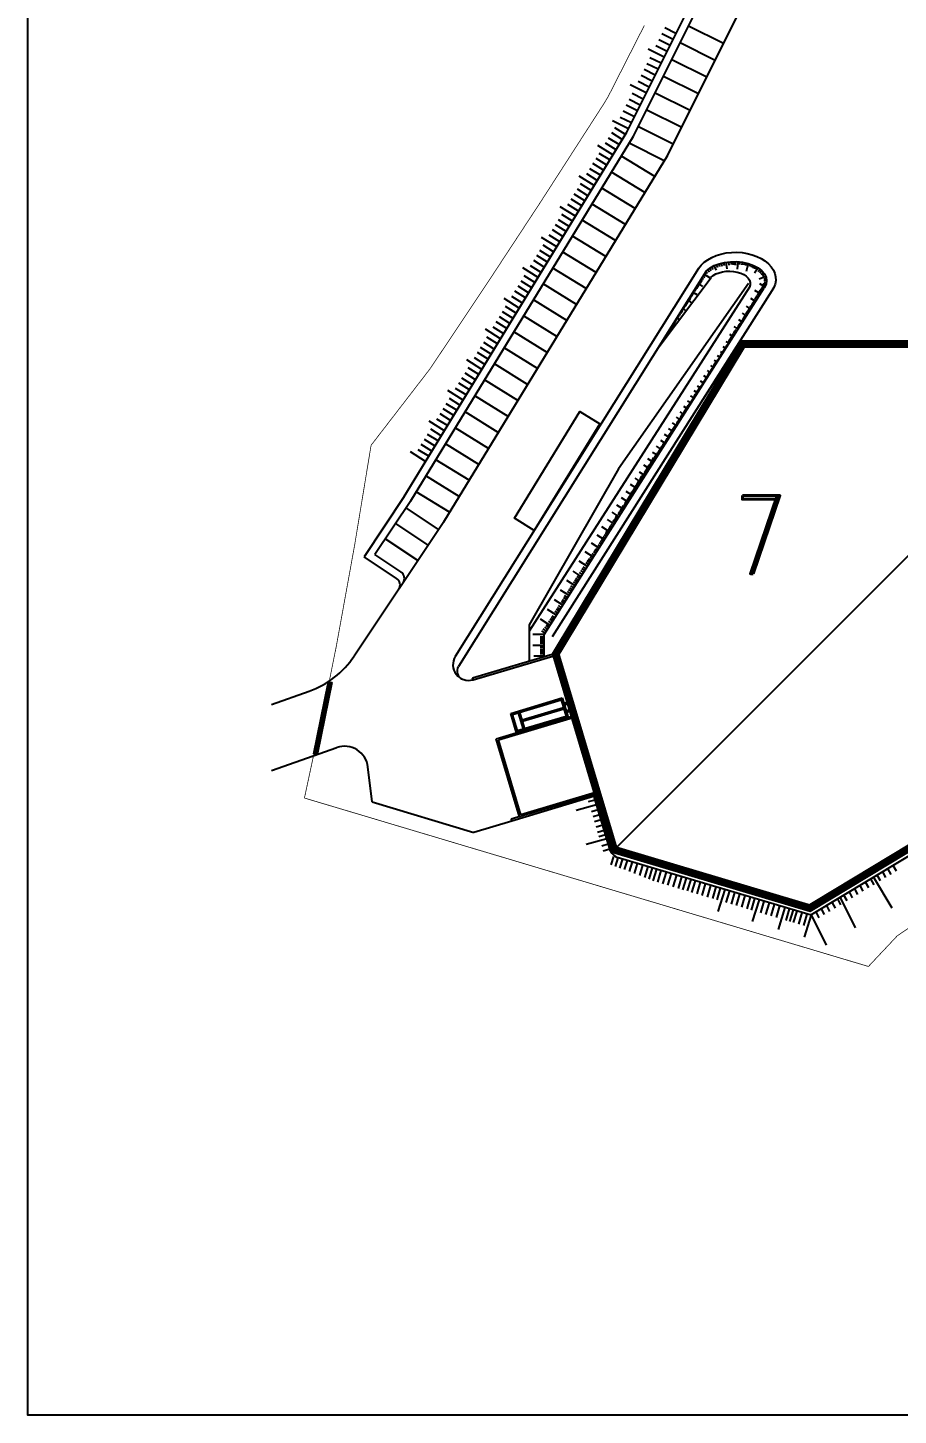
# Model space of a CAD drawing. Extents: x 0 to 210, y 0 to 497.
# Drawn here: x 27.6 to 77.8, y 371.9 to 451.9 of the extents above; entities that cross this region are included whole.
import ezdxf

# ---------------------------------------------------------------- set-up
doc = ezdxf.new("R2010")
doc.units = 0
doc.header["$MEASUREMENT"] = 0
doc.layers.get('0').update_dxf_attribs({"linetype": 'CONTINUOUS'})
doc.styles.add('ECRITURES', font='romand.shx', dxfattribs={"width": 0.8, "height": 1000})

# ---------------------------------------------------------------- blocks, each defined once
blk = doc.blocks.new('LOGO_CARTOUCHE_MASSE')
for p, q in [((-257587.585, -147822.722), (-257576.411, -147800.309)), ((-257587.191, -147822.94), (-257576.313, -147801.121)), ((-257585.22, -147824.03), (-257575.497, -147804.527)), ((-257584.915, -147817.366), (-257585.559, -147817.044)), ((-257584.749, -147817.034), (-257585.393, -147816.712)), ((-257584.024, -147816.586), (-257582.009, -147817.59)), ((-257585.428, -147818.396), (-257586.35, -147817.935)), ((-257585.263, -147818.063), (-257585.907, -147817.742)), ((-257585.089, -147817.715), (-257585.733, -147817.393)), ((-257584.506, -147817.552), (-257582.491, -147818.557)), ((-257585.602, -147818.744), (-257586.246, -147818.423)), ((-257584.988, -147818.519), (-257582.973, -147819.523)), ((-257586.115, -147819.774), (-257586.76, -147819.453)), ((-257585.942, -147819.425), (-257586.586, -147819.104)), ((-257585.776, -147819.093), (-257586.42, -147818.772)), ((-257585.47, -147819.485), (-257583.455, -147820.49)), ((-257586.455, -147820.455), (-257587.377, -147819.995)), ((-257586.289, -147820.123), (-257586.933, -147819.801)), ((-257586.803, -147821.153), (-257587.447, -147820.831)), ((-257586.629, -147820.804), (-257587.273, -147820.482)), ((-257585.951, -147820.452), (-257583.937, -147821.456)), ((-257587.316, -147822.183), (-257587.96, -147821.861)), ((-257587.142, -147821.834), (-257587.786, -147821.512)), ((-257586.968, -147821.485), (-257587.613, -147821.163)), ((-257586.433, -147821.419), (-257584.419, -147822.423)), ((-257600.409, -147843.711), (-257587.585, -147822.722)), ((-257587.482, -147822.515), (-257588.404, -147822.054)), ((-257587.66, -147822.845), (-257588.27, -147822.462)), ((-257586.915, -147822.385), (-257584.901, -147823.389)), ((-257600.024, -147843.946), (-257587.191, -147822.94)), ((-257588.38, -147824.022), (-257589.253, -147823.475)), ((-257588.2, -147823.728), (-257588.81, -147823.346)), ((-257588.02, -147823.434), (-257588.63, -147823.051)), ((-257587.84, -147823.139), (-257588.45, -147822.757)), ((-257587.397, -147823.352), (-257585.383, -147824.356)), ((-257598.128, -147845.157), (-257585.22, -147824.03)), ((-257588.739, -147824.611), (-257589.349, -147824.229)), ((-257588.559, -147824.317), (-257589.169, -147823.934)), ((-257585.972, -147825.261), (-257587.892, -147824.088)), ((-257589.279, -147825.494), (-257589.889, -147825.112)), ((-257589.099, -147825.2), (-257589.709, -147824.817)), ((-257588.919, -147824.905), (-257589.529, -147824.523)), ((-257586.535, -147826.183), (-257588.456, -147825.01)), ((-257589.459, -147825.789), (-257590.332, -147825.241)), ((-257589.638, -147826.083), (-257590.248, -147825.7)), ((-257587.099, -147827.105), (-257589.019, -147825.931)), ((-257590.178, -147826.966), (-257590.788, -147826.583)), ((-257589.998, -147826.672), (-257590.608, -147826.289)), ((-257589.818, -147826.377), (-257590.428, -147825.995)), ((-257590.538, -147827.555), (-257591.411, -147827.007)), ((-257590.717, -147827.849), (-257591.327, -147827.466)), ((-257590.358, -147827.26), (-257590.968, -147826.878)), ((-257587.662, -147828.026), (-257589.582, -147826.853)), ((-257591.077, -147828.438), (-257591.687, -147828.055)), ((-257590.897, -147828.143), (-257591.507, -147827.761)), ((-257588.225, -147828.948), (-257590.145, -147827.775)), ((-257591.617, -147829.321), (-257592.489, -147828.773)), ((-257591.437, -147829.026), (-257592.047, -147828.644)), ((-257591.257, -147828.732), (-257591.867, -147828.349)), ((-257588.788, -147829.869), (-257590.708, -147828.696)), ((-257592.156, -147830.204), (-257592.766, -147829.821)), ((-257591.976, -147829.909), (-257592.586, -147829.527)), ((-257591.796, -147829.615), (-257592.406, -147829.232)), ((-257589.351, -147830.791), (-257591.271, -147829.618)), ((-257583.447, -147830.564), (-257597.461, -147852.922)), ((-257583.015, -147830.719), (-257597.286, -147853.492)), ((-257592.695, -147831.087), (-257593.568, -147830.539)), ((-257592.516, -147830.792), (-257593.126, -147830.41)), ((-257592.336, -147830.498), (-257592.946, -147830.115)), ((-257589.914, -147831.713), (-257591.834, -147830.54)), ((-257582.922, -147830.634), (-257582.816, -147830.762)), ((-257582.82, -147830.557), (-257582.726, -147830.693)), ((-257582.698, -147830.481), (-257582.617, -147830.623)), ((-257582.562, -147830.41), (-257582.439, -147830.673)), ((-257582.422, -147830.351), (-257582.359, -147830.514)), ((-257582.285, -147830.303), (-257582.24, -147830.445)), ((-257582.146, -147830.263), (-257582.101, -147830.435)), ((-257582.008, -147830.231), (-257581.972, -147830.405)), ((-257581.874, -147830.207), (-257581.814, -147830.593)), ((-257581.714, -147830.186), (-257581.695, -147830.375)), ((-257581.575, -147830.175), (-257581.566, -147830.345)), ((-257581.46, -147830.171), (-257581.456, -147830.355)), ((-257581.333, -147830.171), (-257581.337, -147830.385)), ((-257581.189, -147830.178), (-257581.218, -147830.613)), ((-257581.063, -147830.189), (-257581.079, -147830.336)), ((-257580.936, -147830.205), (-257580.96, -147830.365)), ((-257580.814, -147830.226), (-257580.841, -147830.365)), ((-257580.703, -147830.25), (-257580.742, -147830.415)), ((-257580.583, -147830.281), (-257580.712, -147830.732)), ((-257580.458, -147830.321), (-257580.504, -147830.455)), ((-257580.347, -147830.362), (-257580.405, -147830.504)), ((-257580.234, -147830.411), (-257580.305, -147830.564)), ((-257580.021, -147830.529), (-257580.216, -147830.832)), ((-257580.13, -147830.464), (-257580.206, -147830.603)), ((-257579.894, -147830.62), (-257580.008, -147830.762)), ((-257579.796, -147830.707), (-257579.918, -147830.832)), ((-257593.055, -147831.675), (-257593.665, -147831.293)), ((-257592.875, -147831.381), (-257593.485, -147830.998)), ((-257590.477, -147832.634), (-257592.397, -147831.461)), ((-257580.569, -147831.431), (-257588.049, -147842.119)), ((-257585.723, -147835.068), (-257582.729, -147831.083)), ((-257583.521, -147831.529), (-257583.431, -147831.586)), ((-257583.464, -147831.438), (-257583.213, -147831.596)), ((-257583.397, -147831.331), (-257583.292, -147831.397)), ((-257583.336, -147831.233), (-257583.232, -147831.298)), ((-257583.267, -147831.124), (-257583.163, -147831.189)), ((-257583.196, -147831.009), (-257583.084, -147831.08)), ((-257583.125, -147830.896), (-257582.816, -147831.09)), ((-257583.047, -147830.771), (-257582.935, -147830.842)), ((-257579.572, -147831.037), (-257579.948, -147831.179)), ((-257579.619, -147831.621), (-257579.918, -147831.457)), ((-257579.711, -147830.799), (-257579.849, -147830.911)), ((-257579.637, -147830.904), (-257579.78, -147830.99)), ((-257579.57, -147831.513), (-257579.75, -147831.447)), ((-257579.527, -147831.265), (-257579.69, -147831.268)), ((-257579.539, -147831.151), (-257579.68, -147831.179)), ((-257579.537, -147831.39), (-257579.67, -147831.367)), ((-257593.774, -147832.853), (-257594.647, -147832.305)), ((-257593.595, -147832.558), (-257594.205, -147832.176)), ((-257593.415, -147832.264), (-257594.025, -147831.881)), ((-257593.235, -147831.97), (-257593.845, -147831.587)), ((-257580.504, -147831.635), (-257593.198, -147851.457)), ((-257592.332, -147851.654), (-257579.657, -147831.683)), ((-257579.224, -147831.857), (-257591.882, -147851.785)), ((-257584.007, -147832.303), (-257583.917, -147832.36)), ((-257583.948, -147832.21), (-257583.867, -147832.26)), ((-257583.896, -147832.126), (-257583.808, -147832.181)), ((-257583.834, -147832.028), (-257583.748, -147832.082)), ((-257583.771, -147831.927), (-257583.54, -147832.072)), ((-257583.707, -147831.825), (-257583.629, -147831.873)), ((-257583.643, -147831.722), (-257583.56, -147831.774)), ((-257583.583, -147831.627), (-257583.49, -147831.685)), ((-257580.159, -147832.475), (-257580.434, -147832.3)), ((-257580.095, -147832.373), (-257580.226, -147832.29)), ((-257579.88, -147832.035), (-257580.196, -147831.834)), ((-257580.037, -147832.283), (-257580.167, -147832.201)), ((-257579.992, -147832.211), (-257580.117, -147832.131)), ((-257579.94, -147832.129), (-257580.077, -147832.042)), ((-257579.816, -147831.934), (-257579.958, -147831.844)), ((-257579.764, -147831.853), (-257579.889, -147831.774)), ((-257579.719, -147831.781), (-257579.839, -147831.705)), ((-257579.672, -147831.707), (-257579.799, -147831.625)), ((-257594.134, -147833.441), (-257594.744, -147833.059)), ((-257593.954, -147833.147), (-257594.564, -147832.764)), ((-257591.04, -147833.556), (-257592.96, -147832.383)), ((-257584.495, -147833.082), (-257584.413, -147833.134)), ((-257584.435, -147832.987), (-257584.344, -147833.044)), ((-257584.366, -147832.877), (-257584.195, -147832.985)), ((-257584.311, -147832.788), (-257584.235, -147832.836)), ((-257584.243, -147832.681), (-257584.155, -147832.737)), ((-257584.187, -147832.59), (-257584.096, -147832.647)), ((-257584.128, -147832.497), (-257584.046, -147832.548)), ((-257584.067, -147832.4), (-257583.848, -147832.538)), ((-257580.625, -147833.208), (-257580.742, -147833.134)), ((-257580.432, -147832.905), (-257580.682, -147832.747)), ((-257580.572, -147833.125), (-257580.682, -147833.054)), ((-257580.526, -147833.053), (-257580.633, -147832.985)), ((-257580.48, -147832.981), (-257580.583, -147832.915)), ((-257580.375, -147832.816), (-257580.484, -147832.747)), ((-257580.322, -147832.732), (-257580.424, -147832.667)), ((-257580.271, -147832.65), (-257580.385, -147832.578)), ((-257580.213, -147832.56), (-257580.325, -147832.489)), ((-257594.494, -147834.03), (-257595.104, -147833.647)), ((-257594.314, -147833.736), (-257594.924, -147833.353)), ((-257591.603, -147834.478), (-257593.523, -147833.304)), ((-257585.004, -147833.894), (-257584.919, -147833.947)), ((-257584.948, -147833.805), (-257584.879, -147833.848)), ((-257584.891, -147833.714), (-257584.82, -147833.759)), ((-257584.827, -147833.612), (-257584.751, -147833.659)), ((-257584.756, -147833.499), (-257584.691, -147833.54)), ((-257584.7, -147833.41), (-257584.572, -147833.491)), ((-257584.635, -147833.306), (-257584.562, -147833.352)), ((-257584.564, -147833.192), (-257584.483, -147833.243)), ((-257581.164, -147834.059), (-257581.387, -147833.917)), ((-257581.113, -147833.978), (-257581.208, -147833.917)), ((-257581.063, -147833.899), (-257581.159, -147833.838)), ((-257580.912, -147833.662), (-257581.119, -147833.53)), ((-257581.013, -147833.82), (-257581.109, -147833.759)), ((-257580.964, -147833.743), (-257581.05, -147833.689)), ((-257580.867, -147833.59), (-257580.96, -147833.53)), ((-257580.677, -147833.291), (-257580.911, -147833.143)), ((-257580.821, -147833.518), (-257580.911, -147833.461)), ((-257580.774, -147833.443), (-257580.871, -147833.382)), ((-257580.731, -147833.376), (-257580.831, -147833.312)), ((-257594.853, -147834.619), (-257595.726, -147834.071)), ((-257595.033, -147834.913), (-257595.643, -147834.53)), ((-257594.674, -147834.324), (-257595.284, -147833.942)), ((-257592.166, -147835.399), (-257594.086, -147834.226)), ((-257585.11, -147834.065), (-257585.108, -147834.066)), ((-257585.065, -147833.991), (-257585.008, -147834.027)), ((-257581.598, -147834.742), (-257581.695, -147834.681)), ((-257581.548, -147834.663), (-257581.645, -147834.602)), ((-257581.442, -147834.496), (-257581.635, -147834.374)), ((-257581.501, -147834.589), (-257581.605, -147834.523)), ((-257581.396, -147834.424), (-257581.506, -147834.354)), ((-257581.341, -147834.338), (-257581.456, -147834.265)), ((-257581.291, -147834.259), (-257581.407, -147834.185)), ((-257581.243, -147834.182), (-257581.347, -147834.116)), ((-257595.573, -147835.796), (-257596.183, -147835.413)), ((-257595.393, -147835.502), (-257596.003, -147835.119)), ((-257595.213, -147835.207), (-257595.823, -147834.825)), ((-257592.729, -147836.321), (-257594.649, -147835.148)), ((-257580.897, -147834.92), (-257591.675, -147852.781)), ((-257588.308, -147864.052), (-257559.177, -147834.92)), ((-257582.048, -147835.451), (-257582.182, -147835.366)), ((-257582.111, -147835.55), (-257582.182, -147835.505)), ((-257582.08, -147835.501), (-257582.152, -147835.455)), ((-257582.011, -147835.392), (-257582.083, -147835.346)), ((-257581.977, -147835.339), (-257582.043, -147835.297)), ((-257581.877, -147835.181), (-257582.023, -147835.088)), ((-257581.943, -147835.285), (-257582.003, -147835.247)), ((-257581.915, -147835.241), (-257581.983, -147835.197)), ((-257581.843, -147835.127), (-257581.904, -147835.088)), ((-257581.807, -147835.071), (-257581.874, -147835.029)), ((-257581.692, -147834.889), (-257581.863, -147834.781)), ((-257581.772, -147835.015), (-257581.845, -147834.969)), ((-257581.738, -147834.962), (-257581.805, -147834.92)), ((-257581.644, -147834.814), (-257581.744, -147834.751)), ((-257580.897, -147834.92), (-257559.177, -147834.92)), ((-257595.932, -147836.385), (-257596.805, -147835.837)), ((-257596.112, -147836.679), (-257596.722, -147836.296)), ((-257595.753, -147836.09), (-257596.363, -147835.708)), ((-257593.292, -147837.242), (-257595.212, -147836.069)), ((-257582.567, -147836.268), (-257582.738, -147836.16)), ((-257582.606, -147836.331), (-257582.688, -147836.279)), ((-257582.53, -147836.21), (-257582.609, -147836.16)), ((-257582.494, -147836.154), (-257582.579, -147836.1)), ((-257582.38, -147835.973), (-257582.539, -147835.872)), ((-257582.456, -147836.093), (-257582.539, -147836.041)), ((-257582.422, -147836.04), (-257582.499, -147835.991)), ((-257582.338, -147835.908), (-257582.41, -147835.862)), ((-257582.312, -147835.866), (-257582.38, -147835.822)), ((-257582.204, -147835.697), (-257582.351, -147835.604)), ((-257582.273, -147835.806), (-257582.341, -147835.763)), ((-257582.239, -147835.752), (-257582.301, -147835.713)), ((-257582.168, -147835.641), (-257582.241, -147835.594)), ((-257582.142, -147835.599), (-257582.212, -147835.555)), ((-257596.472, -147837.268), (-257597.082, -147836.885)), ((-257596.292, -147836.973), (-257596.902, -147836.591)), ((-257593.855, -147838.164), (-257595.775, -147836.991)), ((-257583.146, -147837.181), (-257583.333, -147837.063)), ((-257583.105, -147837.116), (-257583.174, -147837.073)), ((-257582.949, -147836.869), (-257583.144, -147836.745)), ((-257583.067, -147837.056), (-257583.134, -147837.013)), ((-257583.031, -147837), (-257583.105, -147836.954)), ((-257582.993, -147836.94), (-257583.065, -147836.894)), ((-257582.912, -147836.812), (-257582.986, -147836.765)), ((-257582.878, -147836.758), (-257582.946, -147836.715)), ((-257582.754, -147836.563), (-257582.936, -147836.448)), ((-257582.838, -147836.696), (-257582.916, -147836.646)), ((-257582.803, -147836.64), (-257582.886, -147836.586)), ((-257582.719, -147836.507), (-257582.797, -147836.457)), ((-257582.68, -147836.447), (-257582.757, -147836.398)), ((-257582.642, -147836.386), (-257582.718, -147836.338)), ((-257597.011, -147838.151), (-257597.884, -147837.603)), ((-257596.832, -147837.856), (-257597.442, -147837.474)), ((-257596.652, -147837.562), (-257597.262, -147837.179)), ((-257594.418, -147839.086), (-257596.339, -147837.913)), ((-257583.69, -147838.038), (-257583.898, -147837.906)), ((-257583.894, -147837.909), (-257583.898, -147837.916)), ((-257583.651, -147837.976), (-257583.73, -147837.926)), ((-257583.499, -147837.736), (-257583.7, -147837.608)), ((-257583.608, -147837.909), (-257583.69, -147837.856)), ((-257583.574, -147837.855), (-257583.65, -147837.807)), ((-257583.539, -147837.799), (-257583.621, -147837.747)), ((-257583.458, -147837.671), (-257583.541, -147837.618)), ((-257583.323, -147837.46), (-257583.511, -147837.34)), ((-257583.424, -147837.618), (-257583.502, -147837.569)), ((-257583.388, -147837.562), (-257583.472, -147837.509)), ((-257583.357, -147837.513), (-257583.442, -147837.46)), ((-257583.29, -147837.407), (-257583.363, -147837.36)), ((-257583.256, -147837.353), (-257583.323, -147837.311)), ((-257583.217, -147837.293), (-257583.283, -147837.251)), ((-257583.182, -147837.237), (-257583.254, -147837.192)), ((-257597.551, -147839.034), (-257598.161, -147838.651)), ((-257597.371, -147838.739), (-257597.981, -147838.357)), ((-257597.191, -147838.445), (-257597.801, -147838.062)), ((-257584.083, -147838.656), (-257584.295, -147838.521)), ((-257584.161, -147838.78), (-257584.256, -147838.72)), ((-257584.123, -147838.719), (-257584.216, -147838.66)), ((-257584.046, -147838.599), (-257584.137, -147838.541)), ((-257584.008, -147838.538), (-257584.097, -147838.482)), ((-257583.879, -147838.336), (-257584.087, -147838.204)), ((-257583.966, -147838.473), (-257584.047, -147838.422)), ((-257583.924, -147838.406), (-257584.008, -147838.353)), ((-257583.835, -147838.266), (-257583.918, -147838.214)), ((-257583.794, -147838.202), (-257583.869, -147838.154)), ((-257583.758, -147838.146), (-257583.839, -147838.095)), ((-257583.725, -147838.092), (-257583.799, -147838.045)), ((-257598.09, -147839.917), (-257598.963, -147839.369)), ((-257597.91, -147839.622), (-257598.52, -147839.24)), ((-257597.731, -147839.328), (-257598.341, -147838.945)), ((-257594.982, -147840.007), (-257596.902, -147838.834)), ((-257584.697, -147839.624), (-257584.95, -147839.464)), ((-257584.651, -147839.551), (-257584.742, -147839.494)), ((-257584.481, -147839.283), (-257584.712, -147839.136)), ((-257584.611, -147839.488), (-257584.712, -147839.424)), ((-257584.57, -147839.424), (-257584.662, -147839.365)), ((-257584.519, -147839.344), (-257584.613, -147839.285)), ((-257584.443, -147839.224), (-257584.533, -147839.166)), ((-257584.284, -147838.974), (-257584.514, -147838.829)), ((-257584.407, -147839.168), (-257584.504, -147839.107)), ((-257584.364, -147839.1), (-257584.464, -147839.037)), ((-257584.326, -147839.04), (-257584.424, -147838.978)), ((-257584.244, -147838.91), (-257584.325, -147838.859)), ((-257584.204, -147838.847), (-257584.295, -147838.789)), ((-257598.45, -147840.505), (-257599.06, -147840.123)), ((-257598.27, -147840.211), (-257598.88, -147839.828)), ((-257595.545, -147840.929), (-257597.465, -147839.756)), ((-257585.129, -147840.305), (-257585.407, -147840.129)), ((-257585.172, -147840.372), (-257585.258, -147840.317)), ((-257585.084, -147840.234), (-257585.188, -147840.168)), ((-257584.915, -147839.968), (-257585.178, -147839.801)), ((-257585.046, -147840.174), (-257585.149, -147840.109)), ((-257585.005, -147840.109), (-257585.099, -147840.049)), ((-257584.962, -147840.042), (-257585.059, -147839.98)), ((-257584.866, -147839.891), (-257584.96, -147839.831)), ((-257584.828, -147839.83), (-257584.92, -147839.771)), ((-257584.789, -147839.77), (-257584.881, -147839.712)), ((-257584.747, -147839.702), (-257584.841, -147839.642)), ((-257598.989, -147841.388), (-257599.599, -147841.006)), ((-257598.81, -147841.094), (-257599.42, -147840.711)), ((-257598.63, -147840.8), (-257599.24, -147840.417)), ((-257596.108, -147841.851), (-257598.028, -147840.677)), ((-257585.573, -147841.004), (-257585.873, -147840.813)), ((-257585.658, -147841.138), (-257585.764, -147841.071)), ((-257585.617, -147841.073), (-257585.714, -147841.012)), ((-257585.522, -147840.924), (-257585.635, -147840.853)), ((-257585.349, -147840.651), (-257585.625, -147840.476)), ((-257585.481, -147840.859), (-257585.585, -147840.793)), ((-257585.44, -147840.795), (-257585.536, -147840.734)), ((-257585.393, -147840.72), (-257585.496, -147840.654)), ((-257585.306, -147840.583), (-257585.397, -147840.525)), ((-257585.26, -147840.511), (-257585.347, -147840.456)), ((-257585.217, -147840.444), (-257585.307, -147840.387)), ((-257599.169, -147841.683), (-257600.042, -147841.135)), ((-257596.671, -147842.772), (-257598.591, -147841.599)), ((-257586.273, -147842.107), (-257586.607, -147841.895)), ((-257586.043, -147841.745), (-257586.369, -147841.538)), ((-257586.177, -147841.956), (-257586.319, -147841.865)), ((-257586.133, -147841.886), (-257586.26, -147841.805)), ((-257586.093, -147841.823), (-257586.23, -147841.736)), ((-257585.991, -147841.663), (-257586.141, -147841.567)), ((-257585.792, -147841.35), (-257586.091, -147841.16)), ((-257585.945, -147841.591), (-257586.091, -147841.498)), ((-257585.894, -147841.51), (-257586.022, -147841.428)), ((-257585.844, -147841.431), (-257585.972, -147841.349)), ((-257585.745, -147841.275), (-257585.863, -147841.2)), ((-257585.704, -147841.21), (-257585.813, -147841.141)), ((-257597.234, -147843.694), (-257599.154, -147842.521)), ((-257588.049, -147842.119), (-257593.198, -147851.103)), ((-257586.756, -147842.869), (-257587.103, -147842.649)), ((-257586.708, -147842.792), (-257586.855, -147842.698)), ((-257586.525, -147842.505), (-257586.845, -147842.302)), ((-257586.663, -147842.722), (-257586.825, -147842.619)), ((-257586.619, -147842.653), (-257586.766, -147842.559)), ((-257586.759, -147842.564), (-257586.756, -147842.559)), ((-257586.574, -147842.581), (-257586.716, -147842.49)), ((-257586.47, -147842.418), (-257586.607, -147842.331)), ((-257586.42, -147842.339), (-257586.558, -147842.252)), ((-257586.37, -147842.26), (-257586.508, -147842.173)), ((-257586.323, -147842.186), (-257586.468, -147842.093)), ((-257586.222, -147842.027), (-257586.369, -147841.934)), ((-257597.797, -147844.615), (-257599.717, -147843.442)), ((-257587.247, -147843.642), (-257587.609, -147843.413)), ((-257586.999, -147843.252), (-257587.371, -147843.016)), ((-257587.197, -147843.564), (-257587.341, -147843.472)), ((-257587.149, -147843.487), (-257587.282, -147843.403)), ((-257587.102, -147843.413), (-257587.242, -147843.323)), ((-257587.051, -147843.334), (-257587.193, -147843.244)), ((-257586.951, -147843.176), (-257587.093, -147843.085)), ((-257586.905, -147843.104), (-257587.044, -147843.016)), ((-257586.858, -147843.029), (-257587.004, -147842.937)), ((-257586.811, -147842.955), (-257586.964, -147842.857)), ((-257600.399, -147843.696), (-257602.718, -147847.175)), ((-257600.024, -147843.946), (-257602.094, -147847.05)), ((-257587.756, -147844.444), (-257588.145, -147844.197)), ((-257587.495, -147844.032), (-257587.877, -147843.79)), ((-257587.702, -147844.358), (-257587.847, -147844.266)), ((-257587.651, -147844.278), (-257587.778, -147844.197)), ((-257587.6, -147844.199), (-257587.728, -147844.117)), ((-257587.553, -147844.124), (-257587.689, -147844.038)), ((-257587.441, -147843.947), (-257587.58, -147843.859)), ((-257587.395, -147843.875), (-257587.53, -147843.79)), ((-257587.345, -147843.796), (-257587.48, -147843.71)), ((-257587.438, -147843.637), (-257587.441, -147843.641)), ((-257587.299, -147843.724), (-257587.431, -147843.641)), ((-257598.425, -147845.602), (-257600.297, -147844.354)), ((-257588.293, -147845.289), (-257588.701, -147845.03)), ((-257588.024, -147844.866), (-257588.423, -147844.613)), ((-257588.233, -147845.195), (-257588.383, -147845.1)), ((-257588.184, -147845.119), (-257588.324, -147845.03)), ((-257588.134, -147845.04), (-257588.274, -147844.951)), ((-257588.079, -147844.953), (-257588.224, -147844.861)), ((-257587.969, -147844.779), (-257588.105, -147844.693)), ((-257587.919, -147844.7), (-257588.056, -147844.613)), ((-257587.864, -147844.614), (-257588.006, -147844.524)), ((-257587.814, -147844.535), (-257587.957, -147844.445)), ((-257598.128, -147845.157), (-257603.293, -147852.905)), ((-257599.024, -147846.501), (-257600.896, -147845.253)), ((-257588.865, -147846.191), (-257589.286, -147845.923)), ((-257588.577, -147845.737), (-257589.018, -147845.457)), ((-257588.748, -147846.006), (-257588.879, -147845.923)), ((-257588.693, -147845.92), (-257588.83, -147845.834)), ((-257588.639, -147845.834), (-257588.78, -147845.744)), ((-257588.521, -147845.649), (-257588.651, -147845.566)), ((-257588.466, -147845.563), (-257588.602, -147845.477)), ((-257588.416, -147845.483), (-257588.552, -147845.397)), ((-257588.361, -147845.397), (-257588.502, -147845.308)), ((-257599.623, -147847.399), (-257601.495, -147846.151)), ((-257589.174, -147846.678), (-257589.614, -147846.399)), ((-257589.242, -147846.785), (-257589.366, -147846.707)), ((-257589.106, -147846.571), (-257589.237, -147846.489)), ((-257589.042, -147846.469), (-257589.167, -147846.389)), ((-257588.982, -147846.376), (-257589.117, -147846.29)), ((-257588.925, -147846.285), (-257589.058, -147846.201)), ((-257588.805, -147846.097), (-257588.939, -147846.012)), ((-257600.846, -147848.423), (-257602.718, -147847.175)), ((-257600.596, -147848.048), (-257602.094, -147847.05)), ((-257589.843, -147847.733), (-257590.332, -147847.422)), ((-257589.501, -147847.193), (-257589.971, -147846.895)), ((-257589.773, -147847.621), (-257589.931, -147847.521)), ((-257589.703, -147847.512), (-257589.862, -147847.411)), ((-257589.636, -147847.405), (-257589.782, -147847.312)), ((-257589.571, -147847.303), (-257589.713, -147847.213)), ((-257589.432, -147847.085), (-257589.574, -147846.995)), ((-257589.363, -147846.975), (-257589.504, -147846.886)), ((-257589.303, -147846.88), (-257589.435, -147846.796)), ((-257590.206, -147848.304), (-257590.676, -147848.005)), ((-257590.278, -147848.418), (-257590.436, -147848.318)), ((-257590.136, -147848.193), (-257590.301, -147848.089)), ((-257590.063, -147848.079), (-257590.228, -147847.974)), ((-257589.998, -147847.976), (-257590.166, -147847.87)), ((-257589.925, -147847.862), (-257590.093, -147847.756)), ((-257590.907, -147849.408), (-257591.394, -147849.099)), ((-257590.553, -147848.85), (-257591.03, -147848.547)), ((-257590.766, -147849.186), (-257590.936, -147849.078)), ((-257590.698, -147849.079), (-257590.863, -147848.974)), ((-257590.628, -147848.969), (-257590.801, -147848.859)), ((-257590.48, -147848.735), (-257590.644, -147848.63)), ((-257590.412, -147848.628), (-257590.572, -147848.526)), ((-257590.342, -147848.518), (-257590.509, -147848.412)), ((-257591.258, -147849.961), (-257591.748, -147849.65)), ((-257591.187, -147849.849), (-257591.352, -147849.744)), ((-257591.122, -147849.747), (-257591.29, -147849.64)), ((-257591.057, -147849.644), (-257591.227, -147849.536)), ((-257590.987, -147849.534), (-257591.165, -147849.421)), ((-257590.831, -147849.288), (-257590.998, -147849.182)), ((-257591.631, -147850.549), (-257592.144, -147850.223)), ((-257591.781, -147850.786), (-257591.946, -147850.681)), ((-257591.718, -147850.686), (-257591.873, -147850.588)), ((-257591.558, -147850.434), (-257591.727, -147850.327)), ((-257591.483, -147850.315), (-257591.644, -147850.213)), ((-257591.413, -147850.205), (-257591.581, -147850.098)), ((-257591.34, -147850.091), (-257591.509, -147849.984)), ((-257593.198, -147851.103), (-257593.198, -147853.177)), ((-257592, -147851.13), (-257592.56, -147850.775)), ((-257592.282, -147851.575), (-257592.477, -147851.452)), ((-257592.207, -147851.456), (-257592.394, -147851.337)), ((-257592.136, -147851.344), (-257592.31, -147851.233)), ((-257592.069, -147851.239), (-257592.227, -147851.139)), ((-257591.922, -147851.007), (-257592.092, -147850.9)), ((-257591.849, -147850.893), (-257592.019, -147850.785)), ((-257592.332, -147851.654), (-257592.999, -147851.654)), ((-257592.332, -147852.285), (-257592.997, -147852.285)), ((-257592.332, -147851.931), (-257592.581, -147851.931)), ((-257592.332, -147851.806), (-257592.571, -147851.806)), ((-257592.332, -147852.045), (-257592.571, -147852.045)), ((-257592.332, -147852.16), (-257592.571, -147852.16)), ((-257592.332, -147852.918), (-257592.332, -147851.654)), ((-257596.473, -147854.155), (-257591.691, -147852.727)), ((-257596.441, -147854.263), (-257591.658, -147852.835)), ((-257592.332, -147852.909), (-257592.945, -147852.909)), ((-257592.332, -147852.41), (-257592.581, -147852.41)), ((-257592.332, -147852.534), (-257592.581, -147852.534)), ((-257592.332, -147852.649), (-257592.581, -147852.649)), ((-257592.332, -147852.774), (-257592.581, -147852.774)), ((-257591.691, -147852.727), (-257591.658, -147852.835)), ((-257588.308, -147864.052), (-257591.675, -147852.781)), ((-257605.612, -147858.521), (-257604.76, -147854.378)), ((-257604.577, -147854.415), (-257605.429, -147858.559)), ((-257604.814, -147854.642), (-257604.631, -147854.68)), ((-257604.796, -147854.554), (-257604.613, -147854.592)), ((-257604.778, -147854.466), (-257604.595, -147854.504)), ((-257604.778, -147854.466), (-257604.595, -147854.504)), ((-257604.76, -147854.378), (-257604.577, -147854.415)), ((-257596.441, -147854.263), (-257596.473, -147854.155)), ((-257608.052, -147855.681), (-257605.88, -147854.916)), ((-257604.977, -147855.436), (-257604.795, -147855.473)), ((-257604.959, -147855.348), (-257604.776, -147855.385)), ((-257604.941, -147855.259), (-257604.758, -147855.297)), ((-257604.923, -147855.171), (-257604.74, -147855.209)), ((-257604.905, -147855.083), (-257604.722, -147855.121)), ((-257604.905, -147855.083), (-257604.722, -147855.121)), ((-257604.887, -147854.995), (-257604.704, -147855.032)), ((-257604.869, -147854.907), (-257604.686, -147854.944)), ((-257604.851, -147854.819), (-257604.668, -147854.856)), ((-257604.833, -147854.73), (-257604.65, -147854.768)), ((-257604.833, -147854.73), (-257604.65, -147854.768)), ((-257594.27, -147856.198), (-257591.295, -147855.309)), ((-257594.223, -147856.223), (-257591.321, -147855.357)), ((-257594.158, -147856.258), (-257591.356, -147855.421)), ((-257591.356, -147855.421), (-257591.072, -147856.37)), ((-257591.321, -147855.357), (-257591.231, -147855.659)), ((-257591.295, -147855.309), (-257590.96, -147856.43)), ((-257591.205, -147855.611), (-257590.86, -147855.508)), ((-257590.86, -147855.508), (-257590.705, -147856.025)), ((-257605.159, -147856.317), (-257604.976, -147856.355)), ((-257605.159, -147856.317), (-257604.976, -147856.355)), ((-257605.141, -147856.229), (-257604.958, -147856.267)), ((-257605.122, -147856.141), (-257604.939, -147856.179)), ((-257605.104, -147856.053), (-257604.921, -147856.09)), ((-257605.086, -147855.965), (-257604.903, -147856.002)), ((-257605.068, -147855.876), (-257604.885, -147855.914)), ((-257605.05, -147855.788), (-257604.867, -147855.826)), ((-257605.032, -147855.7), (-257604.849, -147855.738)), ((-257605.014, -147855.612), (-257604.831, -147855.65)), ((-257604.996, -147855.524), (-257604.813, -147855.561)), ((-257593.936, -147857.319), (-257594.27, -147856.198)), ((-257593.91, -147857.271), (-257594.223, -147856.223)), ((-257593.875, -147857.207), (-257594.158, -147856.258)), ((-257593.539, -147857.106), (-257593.822, -147856.158)), ((-257593.452, -147857.081), (-257593.736, -147856.132)), ((-257593.607, -147856.563), (-257591.227, -147855.852)), ((-257593.581, -147856.649), (-257591.201, -147855.939)), ((-257591.231, -147855.659), (-257590.886, -147855.556)), ((-257591.179, -147855.697), (-257590.921, -147855.62)), ((-257591.098, -147856.103), (-257590.753, -147856)), ((-257591.098, -147856.103), (-257591.008, -147856.404)), ((-257591.076, -147856.042), (-257590.818, -147855.965)), ((-257591.05, -147856.128), (-257590.706, -147856.025)), ((-257590.92, -147855.62), (-257590.817, -147855.965)), ((-257590.886, -147855.556), (-257590.753, -147856)), ((-257605.322, -147857.111), (-257605.139, -147857.148)), ((-257605.304, -147857.023), (-257605.121, -147857.06)), ((-257605.285, -147856.934), (-257605.103, -147856.972)), ((-257605.267, -147856.846), (-257605.084, -147856.884)), ((-257605.249, -147856.758), (-257605.066, -147856.796)), ((-257605.231, -147856.67), (-257605.048, -147856.708)), ((-257605.213, -147856.582), (-257605.03, -147856.619)), ((-257605.195, -147856.494), (-257605.012, -147856.531)), ((-257605.177, -147856.405), (-257604.994, -147856.443)), ((-257595.1, -147857.666), (-257590.615, -147856.327)), ((-257594.98, -147857.731), (-257590.668, -147856.444)), ((-257590.96, -147856.43), (-257593.936, -147857.319)), ((-257591.008, -147856.405), (-257593.91, -147857.271)), ((-257591.072, -147856.37), (-257593.875, -147857.207)), ((-257590.668, -147856.444), (-257589.38, -147860.755)), ((-257590.615, -147856.327), (-257589.276, -147860.812)), ((-257559.177, -147856.64), (-257577.037, -147867.418)), ((-257558.727, -147856.798), (-257576.958, -147867.812)), ((-257605.485, -147857.904), (-257605.302, -147857.942)), ((-257605.467, -147857.816), (-257605.284, -147857.854)), ((-257605.448, -147857.728), (-257605.266, -147857.765)), ((-257605.43, -147857.64), (-257605.247, -147857.677)), ((-257605.412, -147857.552), (-257605.229, -147857.589)), ((-257605.394, -147857.463), (-257605.211, -147857.501)), ((-257605.376, -147857.375), (-257605.193, -147857.413)), ((-257605.358, -147857.287), (-257605.175, -147857.325)), ((-257605.34, -147857.199), (-257605.157, -147857.236)), ((-257593.76, -147862.151), (-257595.1, -147857.666)), ((-257593.692, -147862.043), (-257594.98, -147857.731)), ((-257608.052, -147859.498), (-257604.287, -147858.171)), ((-257605.612, -147858.521), (-257605.429, -147858.559)), ((-257605.593, -147858.433), (-257605.41, -147858.471)), ((-257605.575, -147858.345), (-257605.392, -147858.383)), ((-257605.557, -147858.257), (-257605.374, -147858.294)), ((-257605.539, -147858.169), (-257605.356, -147858.206)), ((-257605.521, -147858.08), (-257605.338, -147858.118)), ((-257605.503, -147857.992), (-257605.32, -147858.03)), ((-257602.259, -147861.299), (-257602.498, -147859.286)), ((-257589.276, -147860.812), (-257594.237, -147862.293)), ((-257589.244, -147860.919), (-257594.205, -147862.401)), ((-257589.38, -147860.755), (-257593.692, -147862.043)), ((-257588.52, -147864.13), (-257589.46, -147860.984)), ((-257602.259, -147861.299), (-257596.386, -147863.052)), ((-257589.317, -147861.462), (-257590.506, -147861.788)), ((-257589.779, -147861.28), (-257589.404, -147861.17)), ((-257589.612, -147861.846), (-257589.235, -147861.735)), ((-257594.205, -147862.401), (-257596.386, -147863.052)), ((-257594.205, -147862.401), (-257594.237, -147862.293)), ((-257589.525, -147862.141), (-257589.147, -147862.029)), ((-257589.439, -147862.432), (-257589.06, -147862.32)), ((-257589.347, -147862.74), (-257588.968, -147862.628)), ((-257588.729, -147863.43), (-257589.924, -147863.758)), ((-257589.259, -147863.04), (-257588.879, -147862.928)), ((-257589.183, -147863.298), (-257588.802, -147863.185)), ((-257589.027, -147863.823), (-257588.645, -147863.71)), ((-257588.94, -147864.118), (-257588.557, -147864.005)), ((-257588.52, -147864.13), (-257588.287, -147864.061)), ((-257588.308, -147864.052), (-257577.037, -147867.418)), ((-257588.476, -147864.926), (-257588.33, -147864.435)), ((-257588.225, -147865.023), (-257588.073, -147864.512)), ((-257588.14, -147864.488), (-257576.958, -147867.812)), ((-257587.828, -147864.585), (-257587.996, -147865.111)), ((-257587.706, -147865.2), (-257587.548, -147864.669)), ((-257587.418, -147865.309), (-257587.253, -147864.757)), ((-257587.134, -147865.418), (-257586.962, -147864.844)), ((-257586.833, -147865.532), (-257586.654, -147864.936)), ((-257586.539, -147865.644), (-257586.355, -147865.025)), ((-257586.288, -147865.74), (-257586.097, -147865.102)), ((-257572.045, -147865.289), (-257572.226, -147864.953)), ((-257585.86, -147865.173), (-257586.076, -147865.848)), ((-257585.798, -147865.926), (-257585.596, -147865.252)), ((-257585.503, -147866.014), (-257585.302, -147865.34)), ((-257585.212, -147866.101), (-257585.011, -147865.426)), ((-257584.904, -147866.192), (-257584.703, -147865.518)), ((-257584.604, -147866.282), (-257584.403, -147865.608)), ((-257584.347, -147866.358), (-257584.146, -147865.685)), ((-257583.892, -147865.761), (-257584.106, -147866.43)), ((-257583.826, -147866.513), (-257583.625, -147865.84)), ((-257573.334, -147866.067), (-257573.514, -147865.732)), ((-257573.367, -147865.643), (-257572.306, -147867.399)), ((-257572.971, -147865.847), (-257573.151, -147865.512)), ((-257572.657, -147865.658), (-257572.838, -147865.323)), ((-257572.353, -147865.474), (-257572.533, -147865.139)), ((-257583.532, -147866.6), (-257583.331, -147865.928)), ((-257583.241, -147866.687), (-257583.04, -147866.015)), ((-257582.932, -147866.779), (-257582.732, -147866.107)), ((-257582.633, -147866.868), (-257582.432, -147866.197)), ((-257582.375, -147866.944), (-257582.175, -147866.273)), ((-257581.923, -147866.348), (-257582.328, -147867.611)), ((-257581.849, -147867.101), (-257581.649, -147866.43)), ((-257581.554, -147867.188), (-257581.354, -147866.518)), ((-257581.263, -147867.275), (-257581.063, -147866.605)), ((-257580.955, -147867.366), (-257580.755, -147866.697)), ((-257574.887, -147867.005), (-257575.067, -147866.67)), ((-257574.574, -147866.816), (-257574.754, -147866.481)), ((-257574.269, -147866.632), (-257574.45, -147866.297)), ((-257573.962, -147866.446), (-257574.142, -147866.111)), ((-257573.645, -147866.255), (-257573.825, -147865.92)), ((-257580.655, -147867.455), (-257580.456, -147866.787)), ((-257580.398, -147867.532), (-257580.198, -147866.864)), ((-257579.955, -147866.936), (-257580.359, -147868.196)), ((-257579.857, -147867.693), (-257579.657, -147867.025)), ((-257579.562, -147867.78), (-257579.363, -147867.113)), ((-257579.271, -147867.867), (-257579.072, -147867.2)), ((-257578.963, -147867.959), (-257578.764, -147867.292)), ((-257578.842, -147868.647), (-257578.464, -147867.381)), ((-257578.405, -147868.124), (-257578.207, -147867.458)), ((-257576.186, -147867.79), (-257576.366, -147867.455)), ((-257575.878, -147867.604), (-257576.058, -147867.269)), ((-257575.561, -147867.413), (-257575.741, -147867.077)), ((-257575.25, -147867.225), (-257575.43, -147866.889)), ((-257575.283, -147866.801), (-257574.422, -147868.547)), ((-257577.987, -147867.524), (-257578.199, -147868.186)), ((-257577.97, -147868.254), (-257577.772, -147867.588)), ((-257577.676, -147868.341), (-257577.477, -147867.676)), ((-257577.385, -147868.428), (-257577.186, -147867.763)), ((-257576.958, -147867.812), (-257577.366, -147869.086)), ((-257576.958, -147867.812), (-257576.097, -147869.559)), ((-257576.49, -147867.974), (-257576.67, -147867.638))]:
    blk.add_line(p, q)
for points in [[(-257622.094, -147771.445), (-257480.694, -147771.445), (-257480.694, -147896.633), (-257622.094, -147896.633)], [(-257589.143, -147839.521), (-257592.908, -147845.659), (-257594.059, -147844.953), (-257590.294, -147838.816)]]:
    blk.add_lwpolyline(points, close=True)
for points, const_width in [([(-257586.571, -147816.569), (-257588.622, -147820.602)], 0.0428), ([(-257588.85, -147820.996), (-257592.569, -147826.771)], 0.0428), ([(-257588.622, -147820.602), (-257588.85, -147820.996)], 0.0428), ([(-257592.569, -147826.771), (-257595.523, -147831.266)], 0.0428), ([(-257595.523, -147831.266), (-257598.914, -147836.345)], 0.0428), ([(-257559.177, -147834.92), (-257580.897, -147834.92), (-257591.675, -147852.781), (-257588.308, -147864.052), (-257577.037, -147867.418), (-257559.177, -147856.64), (-257559.177, -147834.694)], 0.45), ([(-257598.914, -147836.345), (-257602.313, -147840.753)], 0.0428), ([(-257602.313, -147840.753), (-257603.259, -147846.493)], 0.0428), ([(-257603.259, -147846.493), (-257604.314, -147852.318)], 0.0428), ([(-257604.314, -147852.318), (-257604.951, -147855.484)], 0.0428), ([(-257604.951, -147855.484), (-257605.749, -147859.19)], 0.0428), ([(-257605.749, -147859.19), (-257606.152, -147861.075)], 0.0428), ([(-257606.152, -147861.075), (-257573.659, -147870.779)], 0.0428), ([(-257571.992, -147869.008), (-257569.554, -147867.358)], 0.0428), ([(-257573.659, -147870.779), (-257571.992, -147869.008)], 0.0428)]:
    blk.add_lwpolyline(points, dxfattribs=dict(const_width=const_width))
for centre, radius, start, end in [((-257600.846, -147848.423), 0.45, 326.31005, 56.31005), ((-257601.095, -147848.797), 0.45, 326.31005, 56.31005), ((-257607.599, -147850.035), 5.175, 289.40394, 326.31005), ((-257596.698, -147853.4), 0.9, 147.92237, 286.62802), ((-257596.855, -147853.76), 0.508, 148.12214, 248.33288), ((-257591.356, -147855.421), 0.0000177, 16.62802, 106.62802), ((-257591.321, -147855.357), 0.0000177, 16.62802, 106.62802), ((-257590.86, -147855.508), 0.0000177, 16.62802, 106.62802), ((-257594.223, -147856.223), 0.0000177, 106.62802, 196.62802), ((-257594.158, -147856.258), 0.0000177, 106.62802, 196.62802), ((-257590.886, -147855.556), 0.0000177, 16.62802, 106.62802), ((-257590.818, -147855.965), 0.0000177, 286.62802, 16.62802), ((-257590.753, -147856), 0.0000177, 286.62802, 16.62802), ((-257590.706, -147856.025), 0.0000177, 286.62802, 16.62802), ((-257591.072, -147856.37), 0.0000177, 286.62802, 16.62802), ((-257591.008, -147856.404), 0.0000177, 286.62802, 16.62802), ((-257593.925, -147857.266), 0.0000177, 213.25603, 303.25603), ((-257593.875, -147857.207), 0.0000177, 196.62802, 286.62802), ((-257603.838, -147859.445), 1.35, 6.76418, 109.40394), ((-257587.862, -147863.813), 0.731, 205.75358, 253.2263)]:
    blk.add_arc(centre, radius, start, end)
at = {"extrusion": (0, 0, -1)}
for centre, major_axis, ratio, start_param, end_param in [((-257581.321, -147831.189), (-2.322, 0), 0.670942, 0.41268, 3.58547), ((-257581.399, -147831.278), (-1.872, 0), 0.591816, 0.52902, 3.515896), ((-257581.68, -147831.45), (-1.216, 0), 0.597769, 0.52902, 3.399603)]:
    blk.add_ellipse(centre, major_axis=major_axis, ratio=ratio, start_param=start_param, end_param=end_param, dxfattribs=at)
at = {"style": 'ECRITURES', "width": 0.8}
blk.add_text('7', height=4.5, dxfattribs=at).set_placement((-257581.384, -147848.151))

msp = doc.modelspace()

# ---------------------------------------------------------------- block references
at = {"linetype": 'CONTINUOUS'}
msp.add_blockref('LOGO_CARTOUCHE_MASSE', (257649.716, 148268.573), dxfattribs=at)

doc.saveas('drawing.dxf')
